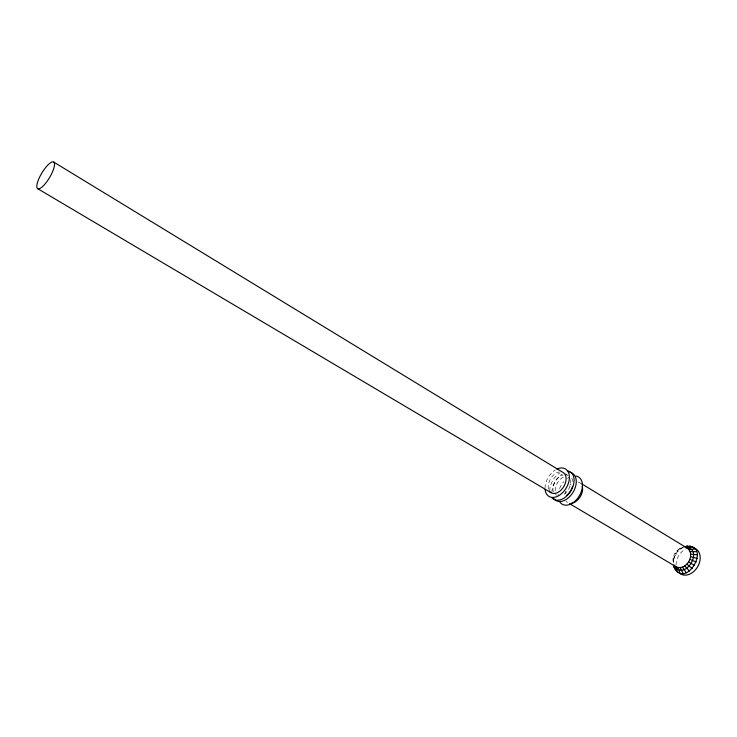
<?xml version="1.0" encoding="UTF-8"?>
<svg xmlns="http://www.w3.org/2000/svg" width="737" height="737" viewBox="0 0 737 737"><rect width="100%" height="100%" fill="white"/><g stroke="black" fill="none" stroke-linecap="round" stroke-linejoin="round"><path stroke-width="0.55" stroke-dasharray="3.69 2.76" d="M683.402 547.066C677.487 549.784 673.342 555.947 673.314 562.478C671.739 555.956 676.677 548.503 683.319 547.416M673.397 560.728L674.438 556.527L673.784 555.744M674.346 557.154L678.335 550.732L676.723 551M678.768 549.222L681.108 548.31M680.085 549.148L682.628 547.766L681.016 547.996M676.032 553.745L675.028 553.229M565.187 473.78L567.057 474.923M673.074 558.379L673.507 562.442L672.964 560.958M545.039 488.235A16.021 10.447 -59 0 1 555.302 469.966M548.577 489.202A11.764 7.674 -59 0 1 559.254 471.938M577.891 481.952A11.645 7.729 -59 0 1 581.281 484.08M567.536 502.468A11.645 7.729 -59 0 1 566.071 501.04M565.021 493.901A11.645 7.729 -59 0 1 565.841 491.109M569.664 485.314A11.645 7.729 -59 0 1 571.111 484.062M558.112 495.992A15.892 10.511 -59 0 1 558.176 494.177M559.586 488.52A15.892 10.511 -59 0 1 563.869 481.593M567.499 478.359A15.892 10.511 -59 0 1 569.858 477.014M549.738 491.026A15.974 10.475 -59 0 1 559.963 472.804M570.631 479.658A11.728 7.692 -59 0 1 562.036 495.504M553.275 491.994A11.728 7.692 -59 0 1 563.169 474.95M566.108 474.775A11.728 7.692 -59 0 1 567.997 475.494M551.93 492.325A15.956 10.484 -59 0 1 562.147 474.121M571.663 478.221A11.709 7.692 -59 0 1 572.944 481.805M556.398 495.301A11.709 7.692 -59 0 1 555.477 493.302M555.127 490.86A11.709 7.692 -59 0 1 563.796 476.848M676.059 565.076A14.703 10.963 -59 0 1 685.456 549.102"/><path stroke-width="1.11" d="M673.452 565.307C684.304 593.782 714.669 541.52 684.166 546.651M569.508 503.638L676.032 566.725C685.788 571.534 695.94 554.989 687.483 548.31L581.751 483.868M673.885 567.435L674.051 565.113C684.083 583.004 705.502 548.466 685.235 547.103L687.299 545.859M690.302 545.997L685.53 547.517L687.483 548.31L692.964 547.066M695.12 548.991L689.049 549.728M696.594 551.654L690.127 551.681M697.294 554.869L690.633 554.049M697.174 558.416L690.532 556.656M696.216 562.055L689.832 559.319M37.569 188.598L550.944 492.638M53.7 162.057A15.532 4.477 -59 0 1 44.902 184.112A15.532 4.477 -59 0 1 38.398 179.883A15.532 4.477 -59 0 1 53.7 162.057L563.317 472.638A11.764 7.674 -59 0 1 562.773 488.087A11.764 7.674 -59 0 1 549.498 491.211M688.579 561.87L694.512 565.528M686.847 564.118L692.154 568.586M684.774 565.915L689.325 571.028M682.499 567.131L686.23 572.677M680.177 567.693L683.061 573.423M677.976 567.554L680.058 573.22M676.032 566.725L677.414 572.096M674.484 565.279L675.313 570.116M556.877 469.11A16.021 10.447 -59 0 1 569.379 476.636A16.021 10.447 -59 0 1 558.149 495.992A16.021 10.447 -59 0 1 545.094 489.396M582.248 486.07A11.645 7.729 -59 0 1 580.212 496.784A11.645 7.729 -59 0 1 571.599 503.27M575.966 476.01A15.892 10.511 -59 0 1 579.125 496.222A15.892 10.511 -59 0 1 559.853 502.035M567.647 470.915A15.974 10.475 -59 0 1 571.083 490.584A15.974 10.475 -59 0 1 552.031 497.834M569.83 472.251A15.956 10.484 -59 0 1 572.925 492.5A15.956 10.484 -59 0 1 553.653 498.378M572.548 486.337A11.709 7.692 -59 0 1 566.56 495.421M693.139 547.738A14.703 10.963 -59 0 1 698.308 565.565A14.703 10.963 -59 0 1 680.288 573.782"/></g></svg>
